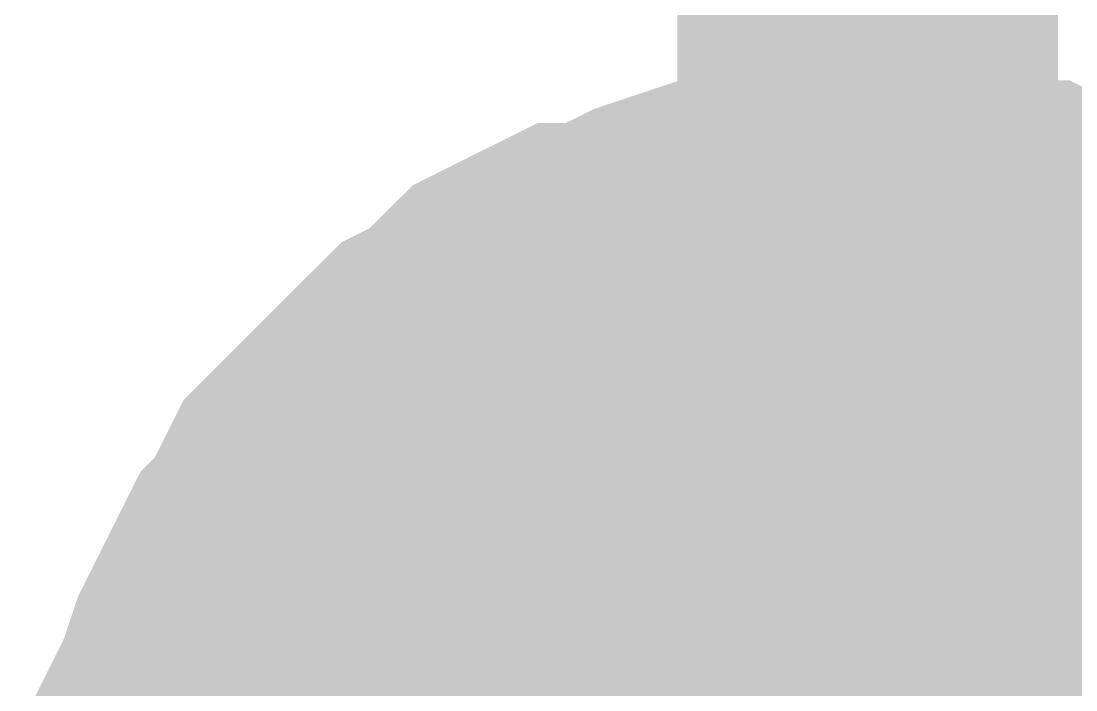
# Model space of a CAD drawing. Header units: inches. Extents: x 0 to 432, y 0 to 280.
# Drawn here: x 202.543 to 203.373, y 188.119 to 188.646 of the extents above; entities that cross this region are included whole.
import ezdxf

# ---------------------------------------------------------------- set-up
doc = ezdxf.new("R2010")
doc.units = ezdxf.units.IN
doc.layers.add('Sheet', color=255, linetype='Continuous')

msp = doc.modelspace()

# ---------------------------------------------------------------- linework, layer by layer
at = {"layer": 'Sheet'}
for points in [[(203.20925, 193.03081, 0.29972, 0.29972, 0), (203.20925, 187.9549, 0.29972, 0.29972, 0)], [(202.69263, 187.9549, 0.29972, 0.29972, 0), (202.69263, 187.97736, 0.29972, 0.29972, 0), (202.69263, 188.01105, 0.29972, 0.29972, 0), (202.70386, 188.0335, 0.29972, 0.29972, 0), (202.70386, 188.05596, 0.29972, 0.29972, 0), (202.70386, 188.07842, 0.29972, 0.29972, 0), (202.7151, 188.10088, 0.29972, 0.29972, 0), (202.72633, 188.13457, 0.29972, 0.29972, 0), (202.73756, 188.15703, 0.29972, 0.29972, 0), (202.74879, 188.17949, 0.29972, 0.29972, 0), (202.76002, 188.20195, 0.29972, 0.29972, 0), (202.77125, 188.21318, 0.29972, 0.29972, 0), (202.78248, 188.23564, 0.29972, 0.29972, 0), (202.79371, 188.2581, 0.29972, 0.29972, 0), (202.81617, 188.28056, 0.29972, 0.29972, 0), (202.8274, 188.29179, 0.29972, 0.29972, 0), (202.84986, 188.31425, 0.29972, 0.29972, 0), (202.8611, 188.32548, 0.29972, 0.29972, 0), (202.88356, 188.34794, 0.29972, 0.29972, 0), (202.90602, 188.35917, 0.29972, 0.29972, 0), (202.91725, 188.3704, 0.29972, 0.29972, 0), (202.93971, 188.39286, 0.29972, 0.29972, 0), (202.96217, 188.40409, 0.29972, 0.29972, 0), (202.98463, 188.41532, 0.29972, 0.29972, 0), (203.0071, 188.41532, 0.29972, 0.29972, 0), (203.02956, 188.42655, 0.29972, 0.29972, 0), (203.05202, 188.43778, 0.29972, 0.29972, 0), (203.08571, 188.44901, 0.29972, 0.29972, 0), (203.10817, 188.44901, 0.29972, 0.29972, 0), (203.13063, 188.44901, 0.29972, 0.29972, 0), (203.1531, 188.46024, 0.29972, 0.29972, 0), (203.18679, 188.46024, 0.29972, 0.29972, 0), (203.20925, 188.46024, 0.29972, 0.29972, 0)], [(202.69263, 187.9549, 0.29972, 0.29972, 0), (202.69263, 187.97736, 0.29972, 0.29972, 0), (202.69263, 188.01105, 0.29972, 0.29972, 0), (202.70386, 188.0335, 0.29972, 0.29972, 0), (202.70386, 188.05596, 0.29972, 0.29972, 0), (202.70386, 188.07842, 0.29972, 0.29972, 0), (202.7151, 188.10088, 0.29972, 0.29972, 0), (202.72633, 188.13457, 0.29972, 0.29972, 0), (202.73756, 188.15703, 0.29972, 0.29972, 0), (202.74879, 188.17949, 0.29972, 0.29972, 0), (202.76002, 188.20195, 0.29972, 0.29972, 0), (202.77125, 188.21318, 0.29972, 0.29972, 0), (202.78248, 188.23564, 0.29972, 0.29972, 0), (202.79371, 188.2581, 0.29972, 0.29972, 0), (202.81617, 188.28056, 0.29972, 0.29972, 0), (202.8274, 188.29179, 0.29972, 0.29972, 0), (202.84986, 188.31425, 0.29972, 0.29972, 0), (202.8611, 188.32548, 0.29972, 0.29972, 0), (202.88356, 188.34794, 0.29972, 0.29972, 0), (202.90602, 188.35917, 0.29972, 0.29972, 0), (202.91725, 188.3704, 0.29972, 0.29972, 0), (202.93971, 188.39286, 0.29972, 0.29972, 0), (202.96217, 188.40409, 0.29972, 0.29972, 0), (202.98463, 188.41532, 0.29972, 0.29972, 0), (203.0071, 188.41532, 0.29972, 0.29972, 0), (203.02956, 188.42655, 0.29972, 0.29972, 0), (203.05202, 188.43778, 0.29972, 0.29972, 0), (203.08571, 188.44901, 0.29972, 0.29972, 0), (203.10817, 188.44901, 0.29972, 0.29972, 0), (203.13063, 188.44901, 0.29972, 0.29972, 0), (203.1531, 188.46024, 0.29972, 0.29972, 0), (203.18679, 188.46024, 0.29972, 0.29972, 0), (203.20925, 188.46024, 0.29972, 0.29972, 0)], [(202.69263, 187.9549, 0.29972, 0.29972, 0), (202.69263, 187.97736, 0.29972, 0.29972, 0), (202.69263, 188.01105, 0.29972, 0.29972, 0), (202.70386, 188.0335, 0.29972, 0.29972, 0), (202.70386, 188.05596, 0.29972, 0.29972, 0), (202.70386, 188.07842, 0.29972, 0.29972, 0), (202.7151, 188.10088, 0.29972, 0.29972, 0), (202.72633, 188.13457, 0.29972, 0.29972, 0), (202.73756, 188.15703, 0.29972, 0.29972, 0), (202.74879, 188.17949, 0.29972, 0.29972, 0), (202.76002, 188.20195, 0.29972, 0.29972, 0), (202.77125, 188.21318, 0.29972, 0.29972, 0), (202.78248, 188.23564, 0.29972, 0.29972, 0), (202.79371, 188.2581, 0.29972, 0.29972, 0), (202.81617, 188.28056, 0.29972, 0.29972, 0), (202.8274, 188.29179, 0.29972, 0.29972, 0), (202.84986, 188.31425, 0.29972, 0.29972, 0), (202.8611, 188.32548, 0.29972, 0.29972, 0), (202.88356, 188.34794, 0.29972, 0.29972, 0), (202.90602, 188.35917, 0.29972, 0.29972, 0), (202.91725, 188.3704, 0.29972, 0.29972, 0), (202.93971, 188.39286, 0.29972, 0.29972, 0), (202.96217, 188.40409, 0.29972, 0.29972, 0), (202.98463, 188.41532, 0.29972, 0.29972, 0), (203.0071, 188.41532, 0.29972, 0.29972, 0), (203.02956, 188.42655, 0.29972, 0.29972, 0), (203.05202, 188.43778, 0.29972, 0.29972, 0), (203.08571, 188.44901, 0.29972, 0.29972, 0), (203.10817, 188.44901, 0.29972, 0.29972, 0), (203.13063, 188.44901, 0.29972, 0.29972, 0), (203.1531, 188.46024, 0.29972, 0.29972, 0), (203.18679, 188.46024, 0.29972, 0.29972, 0), (203.20925, 188.46024, 0.29972, 0.29972, 0)], [(202.69263, 187.9549, 0.29972, 0.29972, 0), (202.69263, 187.97736, 0.29972, 0.29972, 0), (202.69263, 188.01105, 0.29972, 0.29972, 0), (202.70386, 188.0335, 0.29972, 0.29972, 0), (202.70386, 188.05596, 0.29972, 0.29972, 0), (202.70386, 188.07842, 0.29972, 0.29972, 0), (202.7151, 188.10088, 0.29972, 0.29972, 0), (202.72633, 188.13457, 0.29972, 0.29972, 0), (202.73756, 188.15703, 0.29972, 0.29972, 0), (202.74879, 188.17949, 0.29972, 0.29972, 0), (202.76002, 188.20195, 0.29972, 0.29972, 0), (202.77125, 188.21318, 0.29972, 0.29972, 0), (202.78248, 188.23564, 0.29972, 0.29972, 0), (202.79371, 188.2581, 0.29972, 0.29972, 0), (202.81617, 188.28056, 0.29972, 0.29972, 0), (202.8274, 188.29179, 0.29972, 0.29972, 0), (202.84986, 188.31425, 0.29972, 0.29972, 0), (202.8611, 188.32548, 0.29972, 0.29972, 0), (202.88356, 188.34794, 0.29972, 0.29972, 0), (202.90602, 188.35917, 0.29972, 0.29972, 0), (202.91725, 188.3704, 0.29972, 0.29972, 0), (202.93971, 188.39286, 0.29972, 0.29972, 0), (202.96217, 188.40409, 0.29972, 0.29972, 0), (202.98463, 188.41532, 0.29972, 0.29972, 0), (203.0071, 188.41532, 0.29972, 0.29972, 0), (203.02956, 188.42655, 0.29972, 0.29972, 0), (203.05202, 188.43778, 0.29972, 0.29972, 0), (203.08571, 188.44901, 0.29972, 0.29972, 0), (203.10817, 188.44901, 0.29972, 0.29972, 0), (203.13063, 188.44901, 0.29972, 0.29972, 0), (203.1531, 188.46024, 0.29972, 0.29972, 0), (203.18679, 188.46024, 0.29972, 0.29972, 0), (203.20925, 188.46024, 0.29972, 0.29972, 0)], [(202.69263, 187.9549, 0.29972, 0.29972, 0), (202.69263, 187.97736, 0.29972, 0.29972, 0), (202.69263, 188.01105, 0.29972, 0.29972, 0), (202.70386, 188.0335, 0.29972, 0.29972, 0), (202.70386, 188.05596, 0.29972, 0.29972, 0), (202.70386, 188.07842, 0.29972, 0.29972, 0), (202.7151, 188.10088, 0.29972, 0.29972, 0), (202.72633, 188.13457, 0.29972, 0.29972, 0), (202.73756, 188.15703, 0.29972, 0.29972, 0), (202.74879, 188.17949, 0.29972, 0.29972, 0), (202.76002, 188.20195, 0.29972, 0.29972, 0), (202.77125, 188.21318, 0.29972, 0.29972, 0), (202.78248, 188.23564, 0.29972, 0.29972, 0), (202.79371, 188.2581, 0.29972, 0.29972, 0), (202.81617, 188.28056, 0.29972, 0.29972, 0), (202.8274, 188.29179, 0.29972, 0.29972, 0), (202.84986, 188.31425, 0.29972, 0.29972, 0), (202.8611, 188.32548, 0.29972, 0.29972, 0), (202.88356, 188.34794, 0.29972, 0.29972, 0), (202.90602, 188.35917, 0.29972, 0.29972, 0), (202.91725, 188.3704, 0.29972, 0.29972, 0), (202.93971, 188.39286, 0.29972, 0.29972, 0), (202.96217, 188.40409, 0.29972, 0.29972, 0), (202.98463, 188.41532, 0.29972, 0.29972, 0), (203.0071, 188.41532, 0.29972, 0.29972, 0), (203.02956, 188.42655, 0.29972, 0.29972, 0), (203.05202, 188.43778, 0.29972, 0.29972, 0), (203.08571, 188.44901, 0.29972, 0.29972, 0), (203.10817, 188.44901, 0.29972, 0.29972, 0), (203.13063, 188.44901, 0.29972, 0.29972, 0), (203.1531, 188.46024, 0.29972, 0.29972, 0), (203.18679, 188.46024, 0.29972, 0.29972, 0), (203.20925, 188.46024, 0.29972, 0.29972, 0)], [(202.69263, 187.9549, 0.29972, 0.29972, 0), (202.69263, 187.97736, 0.29972, 0.29972, 0), (202.69263, 188.01105, 0.29972, 0.29972, 0), (202.70386, 188.0335, 0.29972, 0.29972, 0), (202.70386, 188.05596, 0.29972, 0.29972, 0), (202.70386, 188.07842, 0.29972, 0.29972, 0), (202.7151, 188.10088, 0.29972, 0.29972, 0), (202.72633, 188.13457, 0.29972, 0.29972, 0), (202.73756, 188.15703, 0.29972, 0.29972, 0), (202.74879, 188.17949, 0.29972, 0.29972, 0), (202.76002, 188.20195, 0.29972, 0.29972, 0), (202.77125, 188.21318, 0.29972, 0.29972, 0), (202.78248, 188.23564, 0.29972, 0.29972, 0), (202.79371, 188.2581, 0.29972, 0.29972, 0), (202.81617, 188.28056, 0.29972, 0.29972, 0), (202.8274, 188.29179, 0.29972, 0.29972, 0), (202.84986, 188.31425, 0.29972, 0.29972, 0), (202.8611, 188.32548, 0.29972, 0.29972, 0), (202.88356, 188.34794, 0.29972, 0.29972, 0), (202.90602, 188.35917, 0.29972, 0.29972, 0), (202.91725, 188.3704, 0.29972, 0.29972, 0), (202.93971, 188.39286, 0.29972, 0.29972, 0), (202.96217, 188.40409, 0.29972, 0.29972, 0), (202.98463, 188.41532, 0.29972, 0.29972, 0), (203.0071, 188.41532, 0.29972, 0.29972, 0), (203.02956, 188.42655, 0.29972, 0.29972, 0), (203.05202, 188.43778, 0.29972, 0.29972, 0), (203.08571, 188.44901, 0.29972, 0.29972, 0), (203.10817, 188.44901, 0.29972, 0.29972, 0), (203.13063, 188.44901, 0.29972, 0.29972, 0), (203.1531, 188.46024, 0.29972, 0.29972, 0), (203.18679, 188.46024, 0.29972, 0.29972, 0), (203.20925, 188.46024, 0.29972, 0.29972, 0)], [(202.69263, 187.9549, 0.29972, 0.29972, 0), (202.69263, 187.97736, 0.29972, 0.29972, 0), (202.69263, 188.01105, 0.29972, 0.29972, 0), (202.70386, 188.0335, 0.29972, 0.29972, 0), (202.70386, 188.05596, 0.29972, 0.29972, 0), (202.70386, 188.07842, 0.29972, 0.29972, 0), (202.7151, 188.10088, 0.29972, 0.29972, 0), (202.72633, 188.13457, 0.29972, 0.29972, 0), (202.73756, 188.15703, 0.29972, 0.29972, 0), (202.74879, 188.17949, 0.29972, 0.29972, 0), (202.76002, 188.20195, 0.29972, 0.29972, 0), (202.77125, 188.21318, 0.29972, 0.29972, 0), (202.78248, 188.23564, 0.29972, 0.29972, 0), (202.79371, 188.2581, 0.29972, 0.29972, 0), (202.81617, 188.28056, 0.29972, 0.29972, 0), (202.8274, 188.29179, 0.29972, 0.29972, 0), (202.84986, 188.31425, 0.29972, 0.29972, 0), (202.8611, 188.32548, 0.29972, 0.29972, 0), (202.88356, 188.34794, 0.29972, 0.29972, 0), (202.90602, 188.35917, 0.29972, 0.29972, 0), (202.91725, 188.3704, 0.29972, 0.29972, 0), (202.93971, 188.39286, 0.29972, 0.29972, 0), (202.96217, 188.40409, 0.29972, 0.29972, 0), (202.98463, 188.41532, 0.29972, 0.29972, 0), (203.0071, 188.41532, 0.29972, 0.29972, 0), (203.02956, 188.42655, 0.29972, 0.29972, 0), (203.05202, 188.43778, 0.29972, 0.29972, 0), (203.08571, 188.44901, 0.29972, 0.29972, 0), (203.10817, 188.44901, 0.29972, 0.29972, 0), (203.13063, 188.44901, 0.29972, 0.29972, 0), (203.1531, 188.46024, 0.29972, 0.29972, 0), (203.18679, 188.46024, 0.29972, 0.29972, 0), (203.20925, 188.46024, 0.29972, 0.29972, 0)], [(202.69263, 187.9549, 0.29972, 0.29972, 0), (202.69263, 187.97736, 0.29972, 0.29972, 0), (202.69263, 188.01105, 0.29972, 0.29972, 0), (202.70386, 188.0335, 0.29972, 0.29972, 0), (202.70386, 188.05596, 0.29972, 0.29972, 0), (202.70386, 188.07842, 0.29972, 0.29972, 0), (202.7151, 188.10088, 0.29972, 0.29972, 0), (202.72633, 188.13457, 0.29972, 0.29972, 0), (202.73756, 188.15703, 0.29972, 0.29972, 0), (202.74879, 188.17949, 0.29972, 0.29972, 0), (202.76002, 188.20195, 0.29972, 0.29972, 0), (202.77125, 188.21318, 0.29972, 0.29972, 0), (202.78248, 188.23564, 0.29972, 0.29972, 0), (202.79371, 188.2581, 0.29972, 0.29972, 0), (202.81617, 188.28056, 0.29972, 0.29972, 0), (202.8274, 188.29179, 0.29972, 0.29972, 0), (202.84986, 188.31425, 0.29972, 0.29972, 0), (202.8611, 188.32548, 0.29972, 0.29972, 0), (202.88356, 188.34794, 0.29972, 0.29972, 0), (202.90602, 188.35917, 0.29972, 0.29972, 0), (202.91725, 188.3704, 0.29972, 0.29972, 0), (202.93971, 188.39286, 0.29972, 0.29972, 0), (202.96217, 188.40409, 0.29972, 0.29972, 0), (202.98463, 188.41532, 0.29972, 0.29972, 0), (203.0071, 188.41532, 0.29972, 0.29972, 0), (203.02956, 188.42655, 0.29972, 0.29972, 0), (203.05202, 188.43778, 0.29972, 0.29972, 0), (203.08571, 188.44901, 0.29972, 0.29972, 0), (203.10817, 188.44901, 0.29972, 0.29972, 0), (203.13063, 188.44901, 0.29972, 0.29972, 0), (203.1531, 188.46024, 0.29972, 0.29972, 0), (203.18679, 188.46024, 0.29972, 0.29972, 0), (203.20925, 188.46024, 0.29972, 0.29972, 0)], [(203.20925, 188.46024, 0.29972, 0.29972, 0), (203.20925, 188.46024, 0.29972, 0.29972, 0)], [(203.20925, 188.46024, 0.29972, 0.29972, 0), (203.23171, 188.46024, 0.29972, 0.29972, 0), (203.2654, 188.46024, 0.29972, 0.29972, 0), (203.28786, 188.44901, 0.29972, 0.29972, 0), (203.31033, 188.44901, 0.29972, 0.29972, 0), (203.33279, 188.44901, 0.29972, 0.29972, 0), (203.35525, 188.43778, 0.29972, 0.29972, 0), (203.38894, 188.42655, 0.29972, 0.29972, 0), (203.4114, 188.41532, 0.29972, 0.29972, 0), (203.43386, 188.41532, 0.29972, 0.29972, 0), (203.45633, 188.40409, 0.29972, 0.29972, 0), (203.46756, 188.39286, 0.29972, 0.29972, 0), (203.49002, 188.3704, 0.29972, 0.29972, 0), (203.51248, 188.35917, 0.29972, 0.29972, 0), (203.53494, 188.34794, 0.29972, 0.29972, 0)], [(203.20925, 188.46024, 0.29972, 0.29972, 0), (203.20925, 188.46024, 0.29972, 0.29972, 0)], [(203.20925, 188.46024, 0.29972, 0.29972, 0), (203.23171, 188.46024, 0.29972, 0.29972, 0), (203.2654, 188.46024, 0.29972, 0.29972, 0), (203.28786, 188.44901, 0.29972, 0.29972, 0), (203.31033, 188.44901, 0.29972, 0.29972, 0), (203.33279, 188.44901, 0.29972, 0.29972, 0), (203.35525, 188.43778, 0.29972, 0.29972, 0), (203.38894, 188.42655, 0.29972, 0.29972, 0), (203.4114, 188.41532, 0.29972, 0.29972, 0), (203.43386, 188.41532, 0.29972, 0.29972, 0), (203.45633, 188.40409, 0.29972, 0.29972, 0), (203.46756, 188.39286, 0.29972, 0.29972, 0), (203.49002, 188.3704, 0.29972, 0.29972, 0), (203.51248, 188.35917, 0.29972, 0.29972, 0), (203.53494, 188.34794, 0.29972, 0.29972, 0)], [(203.20925, 188.46024, 0.29972, 0.29972, 0), (203.20925, 188.46024, 0.29972, 0.29972, 0)], [(203.20925, 188.46024, 0.29972, 0.29972, 0), (203.23171, 188.46024, 0.29972, 0.29972, 0), (203.2654, 188.46024, 0.29972, 0.29972, 0), (203.28786, 188.44901, 0.29972, 0.29972, 0), (203.31033, 188.44901, 0.29972, 0.29972, 0), (203.33279, 188.44901, 0.29972, 0.29972, 0), (203.35525, 188.43778, 0.29972, 0.29972, 0), (203.38894, 188.42655, 0.29972, 0.29972, 0), (203.4114, 188.41532, 0.29972, 0.29972, 0), (203.43386, 188.41532, 0.29972, 0.29972, 0), (203.45633, 188.40409, 0.29972, 0.29972, 0), (203.46756, 188.39286, 0.29972, 0.29972, 0), (203.49002, 188.3704, 0.29972, 0.29972, 0), (203.51248, 188.35917, 0.29972, 0.29972, 0), (203.53494, 188.34794, 0.29972, 0.29972, 0)], [(203.20925, 188.46024, 0.29972, 0.29972, 0), (203.20925, 188.46024, 0.29972, 0.29972, 0)], [(203.20925, 188.46024, 0.29972, 0.29972, 0), (203.23171, 188.46024, 0.29972, 0.29972, 0), (203.2654, 188.46024, 0.29972, 0.29972, 0), (203.28786, 188.44901, 0.29972, 0.29972, 0), (203.31033, 188.44901, 0.29972, 0.29972, 0), (203.33279, 188.44901, 0.29972, 0.29972, 0), (203.35525, 188.43778, 0.29972, 0.29972, 0), (203.38894, 188.42655, 0.29972, 0.29972, 0), (203.4114, 188.41532, 0.29972, 0.29972, 0), (203.43386, 188.41532, 0.29972, 0.29972, 0), (203.45633, 188.40409, 0.29972, 0.29972, 0), (203.46756, 188.39286, 0.29972, 0.29972, 0), (203.49002, 188.3704, 0.29972, 0.29972, 0), (203.51248, 188.35917, 0.29972, 0.29972, 0), (203.53494, 188.34794, 0.29972, 0.29972, 0)], [(203.20925, 188.46024, 0.29972, 0.29972, 0), (203.20925, 188.46024, 0.29972, 0.29972, 0)], [(203.20925, 188.46024, 0.29972, 0.29972, 0), (203.23171, 188.46024, 0.29972, 0.29972, 0), (203.2654, 188.46024, 0.29972, 0.29972, 0), (203.28786, 188.44901, 0.29972, 0.29972, 0), (203.31033, 188.44901, 0.29972, 0.29972, 0), (203.33279, 188.44901, 0.29972, 0.29972, 0), (203.35525, 188.43778, 0.29972, 0.29972, 0), (203.38894, 188.42655, 0.29972, 0.29972, 0), (203.4114, 188.41532, 0.29972, 0.29972, 0), (203.43386, 188.41532, 0.29972, 0.29972, 0), (203.45633, 188.40409, 0.29972, 0.29972, 0), (203.46756, 188.39286, 0.29972, 0.29972, 0), (203.49002, 188.3704, 0.29972, 0.29972, 0), (203.51248, 188.35917, 0.29972, 0.29972, 0), (203.53494, 188.34794, 0.29972, 0.29972, 0)], [(203.20925, 188.46024, 0.29972, 0.29972, 0), (203.20925, 188.46024, 0.29972, 0.29972, 0)], [(203.20925, 188.46024, 0.29972, 0.29972, 0), (203.23171, 188.46024, 0.29972, 0.29972, 0), (203.2654, 188.46024, 0.29972, 0.29972, 0), (203.28786, 188.44901, 0.29972, 0.29972, 0), (203.31033, 188.44901, 0.29972, 0.29972, 0), (203.33279, 188.44901, 0.29972, 0.29972, 0), (203.35525, 188.43778, 0.29972, 0.29972, 0), (203.38894, 188.42655, 0.29972, 0.29972, 0), (203.4114, 188.41532, 0.29972, 0.29972, 0), (203.43386, 188.41532, 0.29972, 0.29972, 0), (203.45633, 188.40409, 0.29972, 0.29972, 0), (203.46756, 188.39286, 0.29972, 0.29972, 0), (203.49002, 188.3704, 0.29972, 0.29972, 0), (203.51248, 188.35917, 0.29972, 0.29972, 0), (203.53494, 188.34794, 0.29972, 0.29972, 0)], [(203.20925, 188.46024, 0.29972, 0.29972, 0), (203.20925, 188.46024, 0.29972, 0.29972, 0)], [(203.20925, 188.46024, 0.29972, 0.29972, 0), (203.23171, 188.46024, 0.29972, 0.29972, 0), (203.2654, 188.46024, 0.29972, 0.29972, 0), (203.28786, 188.44901, 0.29972, 0.29972, 0), (203.31033, 188.44901, 0.29972, 0.29972, 0), (203.33279, 188.44901, 0.29972, 0.29972, 0), (203.35525, 188.43778, 0.29972, 0.29972, 0), (203.38894, 188.42655, 0.29972, 0.29972, 0), (203.4114, 188.41532, 0.29972, 0.29972, 0), (203.43386, 188.41532, 0.29972, 0.29972, 0), (203.45633, 188.40409, 0.29972, 0.29972, 0), (203.46756, 188.39286, 0.29972, 0.29972, 0), (203.49002, 188.3704, 0.29972, 0.29972, 0), (203.51248, 188.35917, 0.29972, 0.29972, 0), (203.53494, 188.34794, 0.29972, 0.29972, 0)], [(203.20925, 188.46024, 0.29972, 0.29972, 0), (203.20925, 188.46024, 0.29972, 0.29972, 0)], [(203.20925, 188.46024, 0.29972, 0.29972, 0), (203.23171, 188.46024, 0.29972, 0.29972, 0), (203.2654, 188.46024, 0.29972, 0.29972, 0), (203.28786, 188.44901, 0.29972, 0.29972, 0), (203.31033, 188.44901, 0.29972, 0.29972, 0), (203.33279, 188.44901, 0.29972, 0.29972, 0), (203.35525, 188.43778, 0.29972, 0.29972, 0), (203.38894, 188.42655, 0.29972, 0.29972, 0), (203.4114, 188.41532, 0.29972, 0.29972, 0), (203.43386, 188.41532, 0.29972, 0.29972, 0), (203.45633, 188.40409, 0.29972, 0.29972, 0), (203.46756, 188.39286, 0.29972, 0.29972, 0), (203.49002, 188.3704, 0.29972, 0.29972, 0), (203.51248, 188.35917, 0.29972, 0.29972, 0), (203.53494, 188.34794, 0.29972, 0.29972, 0)], [(202.70386, 188.05596, 0.09906, 0.09906, 0), (202.70386, 188.07842, 0.09906, 0.09906, 0), (202.7151, 188.10088, 0.09906, 0.09906, 0), (202.72633, 188.13457, 0.09906, 0.09906, 0), (202.73756, 188.15703, 0.09906, 0.09906, 0), (202.74879, 188.17949, 0.09906, 0.09906, 0), (202.76002, 188.20195, 0.09906, 0.09906, 0), (202.77125, 188.21318, 0.09906, 0.09906, 0), (202.78248, 188.23564, 0.09906, 0.09906, 0), (202.79371, 188.2581, 0.09906, 0.09906, 0), (202.81617, 188.28056, 0.09906, 0.09906, 0), (202.8274, 188.29179, 0.09906, 0.09906, 0), (202.84986, 188.31425, 0.09906, 0.09906, 0), (202.8611, 188.32548, 0.09906, 0.09906, 0), (202.88356, 188.34794, 0.09906, 0.09906, 0), (202.90602, 188.35917, 0.09906, 0.09906, 0), (202.91725, 188.3704, 0.09906, 0.09906, 0), (202.93971, 188.39286, 0.09906, 0.09906, 0), (202.96217, 188.40409, 0.09906, 0.09906, 0), (202.98463, 188.41532, 0.09906, 0.09906, 0), (203.0071, 188.41532, 0.09906, 0.09906, 0), (203.02956, 188.42655, 0.09906, 0.09906, 0), (203.05202, 188.43778, 0.09906, 0.09906, 0), (203.08571, 188.44901, 0.09906, 0.09906, 0), (203.10817, 188.44901, 0.09906, 0.09906, 0), (203.13063, 188.44901, 0.09906, 0.09906, 0), (203.1531, 188.46024, 0.09906, 0.09906, 0), (203.18679, 188.46024, 0.09906, 0.09906, 0), (203.20925, 188.46024, 0.09906, 0.09906, 0)], [(202.70386, 188.05596, 0.09906, 0.09906, 0), (202.70386, 188.07842, 0.09906, 0.09906, 0), (202.7151, 188.10088, 0.09906, 0.09906, 0), (202.72633, 188.13457, 0.09906, 0.09906, 0), (202.73756, 188.15703, 0.09906, 0.09906, 0), (202.74879, 188.17949, 0.09906, 0.09906, 0), (202.76002, 188.20195, 0.09906, 0.09906, 0), (202.77125, 188.21318, 0.09906, 0.09906, 0), (202.78248, 188.23564, 0.09906, 0.09906, 0), (202.79371, 188.2581, 0.09906, 0.09906, 0), (202.81617, 188.28056, 0.09906, 0.09906, 0), (202.8274, 188.29179, 0.09906, 0.09906, 0), (202.84986, 188.31425, 0.09906, 0.09906, 0), (202.8611, 188.32548, 0.09906, 0.09906, 0), (202.88356, 188.34794, 0.09906, 0.09906, 0), (202.90602, 188.35917, 0.09906, 0.09906, 0), (202.91725, 188.3704, 0.09906, 0.09906, 0), (202.93971, 188.39286, 0.09906, 0.09906, 0), (202.96217, 188.40409, 0.09906, 0.09906, 0), (202.98463, 188.41532, 0.09906, 0.09906, 0), (203.0071, 188.41532, 0.09906, 0.09906, 0), (203.02956, 188.42655, 0.09906, 0.09906, 0), (203.05202, 188.43778, 0.09906, 0.09906, 0), (203.08571, 188.44901, 0.09906, 0.09906, 0), (203.10817, 188.44901, 0.09906, 0.09906, 0), (203.13063, 188.44901, 0.09906, 0.09906, 0), (203.1531, 188.46024, 0.09906, 0.09906, 0), (203.18679, 188.46024, 0.09906, 0.09906, 0), (203.20925, 188.46024, 0.09906, 0.09906, 0)], [(202.70386, 188.05596, 0.09906, 0.09906, 0), (202.70386, 188.07842, 0.09906, 0.09906, 0), (202.7151, 188.10088, 0.09906, 0.09906, 0), (202.72633, 188.13457, 0.09906, 0.09906, 0), (202.73756, 188.15703, 0.09906, 0.09906, 0), (202.74879, 188.17949, 0.09906, 0.09906, 0), (202.76002, 188.20195, 0.09906, 0.09906, 0), (202.77125, 188.21318, 0.09906, 0.09906, 0), (202.78248, 188.23564, 0.09906, 0.09906, 0), (202.79371, 188.2581, 0.09906, 0.09906, 0), (202.81617, 188.28056, 0.09906, 0.09906, 0), (202.8274, 188.29179, 0.09906, 0.09906, 0), (202.84986, 188.31425, 0.09906, 0.09906, 0), (202.8611, 188.32548, 0.09906, 0.09906, 0), (202.88356, 188.34794, 0.09906, 0.09906, 0), (202.90602, 188.35917, 0.09906, 0.09906, 0), (202.91725, 188.3704, 0.09906, 0.09906, 0), (202.93971, 188.39286, 0.09906, 0.09906, 0), (202.96217, 188.40409, 0.09906, 0.09906, 0), (202.98463, 188.41532, 0.09906, 0.09906, 0), (203.0071, 188.41532, 0.09906, 0.09906, 0), (203.02956, 188.42655, 0.09906, 0.09906, 0), (203.05202, 188.43778, 0.09906, 0.09906, 0), (203.08571, 188.44901, 0.09906, 0.09906, 0), (203.10817, 188.44901, 0.09906, 0.09906, 0), (203.13063, 188.44901, 0.09906, 0.09906, 0), (203.1531, 188.46024, 0.09906, 0.09906, 0), (203.18679, 188.46024, 0.09906, 0.09906, 0), (203.20925, 188.46024, 0.09906, 0.09906, 0)], [(202.70386, 188.05596, 0.09906, 0.09906, 0), (202.70386, 188.07842, 0.09906, 0.09906, 0), (202.7151, 188.10088, 0.09906, 0.09906, 0), (202.72633, 188.13457, 0.09906, 0.09906, 0), (202.73756, 188.15703, 0.09906, 0.09906, 0), (202.74879, 188.17949, 0.09906, 0.09906, 0), (202.76002, 188.20195, 0.09906, 0.09906, 0), (202.77125, 188.21318, 0.09906, 0.09906, 0), (202.78248, 188.23564, 0.09906, 0.09906, 0), (202.79371, 188.2581, 0.09906, 0.09906, 0), (202.81617, 188.28056, 0.09906, 0.09906, 0), (202.8274, 188.29179, 0.09906, 0.09906, 0), (202.84986, 188.31425, 0.09906, 0.09906, 0), (202.8611, 188.32548, 0.09906, 0.09906, 0), (202.88356, 188.34794, 0.09906, 0.09906, 0), (202.90602, 188.35917, 0.09906, 0.09906, 0), (202.91725, 188.3704, 0.09906, 0.09906, 0), (202.93971, 188.39286, 0.09906, 0.09906, 0), (202.96217, 188.40409, 0.09906, 0.09906, 0), (202.98463, 188.41532, 0.09906, 0.09906, 0), (203.0071, 188.41532, 0.09906, 0.09906, 0), (203.02956, 188.42655, 0.09906, 0.09906, 0), (203.05202, 188.43778, 0.09906, 0.09906, 0), (203.08571, 188.44901, 0.09906, 0.09906, 0), (203.10817, 188.44901, 0.09906, 0.09906, 0), (203.13063, 188.44901, 0.09906, 0.09906, 0), (203.1531, 188.46024, 0.09906, 0.09906, 0), (203.18679, 188.46024, 0.09906, 0.09906, 0), (203.20925, 188.46024, 0.09906, 0.09906, 0)], [(202.70386, 188.05596, 0.09906, 0.09906, 0), (202.70386, 188.07842, 0.09906, 0.09906, 0), (202.7151, 188.10088, 0.09906, 0.09906, 0), (202.72633, 188.13457, 0.09906, 0.09906, 0), (202.73756, 188.15703, 0.09906, 0.09906, 0), (202.74879, 188.17949, 0.09906, 0.09906, 0), (202.76002, 188.20195, 0.09906, 0.09906, 0), (202.77125, 188.21318, 0.09906, 0.09906, 0), (202.78248, 188.23564, 0.09906, 0.09906, 0), (202.79371, 188.2581, 0.09906, 0.09906, 0), (202.81617, 188.28056, 0.09906, 0.09906, 0), (202.8274, 188.29179, 0.09906, 0.09906, 0), (202.84986, 188.31425, 0.09906, 0.09906, 0), (202.8611, 188.32548, 0.09906, 0.09906, 0), (202.88356, 188.34794, 0.09906, 0.09906, 0), (202.90602, 188.35917, 0.09906, 0.09906, 0), (202.91725, 188.3704, 0.09906, 0.09906, 0), (202.93971, 188.39286, 0.09906, 0.09906, 0), (202.96217, 188.40409, 0.09906, 0.09906, 0), (202.98463, 188.41532, 0.09906, 0.09906, 0), (203.0071, 188.41532, 0.09906, 0.09906, 0), (203.02956, 188.42655, 0.09906, 0.09906, 0), (203.05202, 188.43778, 0.09906, 0.09906, 0), (203.08571, 188.44901, 0.09906, 0.09906, 0), (203.10817, 188.44901, 0.09906, 0.09906, 0), (203.13063, 188.44901, 0.09906, 0.09906, 0), (203.1531, 188.46024, 0.09906, 0.09906, 0), (203.18679, 188.46024, 0.09906, 0.09906, 0), (203.20925, 188.46024, 0.09906, 0.09906, 0)], [(202.70386, 188.05596, 0.09906, 0.09906, 0), (202.70386, 188.07842, 0.09906, 0.09906, 0), (202.7151, 188.10088, 0.09906, 0.09906, 0), (202.72633, 188.13457, 0.09906, 0.09906, 0), (202.73756, 188.15703, 0.09906, 0.09906, 0), (202.74879, 188.17949, 0.09906, 0.09906, 0), (202.76002, 188.20195, 0.09906, 0.09906, 0), (202.77125, 188.21318, 0.09906, 0.09906, 0), (202.78248, 188.23564, 0.09906, 0.09906, 0), (202.79371, 188.2581, 0.09906, 0.09906, 0), (202.81617, 188.28056, 0.09906, 0.09906, 0), (202.8274, 188.29179, 0.09906, 0.09906, 0), (202.84986, 188.31425, 0.09906, 0.09906, 0), (202.8611, 188.32548, 0.09906, 0.09906, 0), (202.88356, 188.34794, 0.09906, 0.09906, 0), (202.90602, 188.35917, 0.09906, 0.09906, 0), (202.91725, 188.3704, 0.09906, 0.09906, 0), (202.93971, 188.39286, 0.09906, 0.09906, 0), (202.96217, 188.40409, 0.09906, 0.09906, 0), (202.98463, 188.41532, 0.09906, 0.09906, 0), (203.0071, 188.41532, 0.09906, 0.09906, 0), (203.02956, 188.42655, 0.09906, 0.09906, 0), (203.05202, 188.43778, 0.09906, 0.09906, 0), (203.08571, 188.44901, 0.09906, 0.09906, 0), (203.10817, 188.44901, 0.09906, 0.09906, 0), (203.13063, 188.44901, 0.09906, 0.09906, 0), (203.1531, 188.46024, 0.09906, 0.09906, 0), (203.18679, 188.46024, 0.09906, 0.09906, 0), (203.20925, 188.46024, 0.09906, 0.09906, 0)], [(202.70386, 188.05596, 0.09906, 0.09906, 0), (202.70386, 188.07842, 0.09906, 0.09906, 0), (202.7151, 188.10088, 0.09906, 0.09906, 0), (202.72633, 188.13457, 0.09906, 0.09906, 0), (202.73756, 188.15703, 0.09906, 0.09906, 0), (202.74879, 188.17949, 0.09906, 0.09906, 0), (202.76002, 188.20195, 0.09906, 0.09906, 0), (202.77125, 188.21318, 0.09906, 0.09906, 0), (202.78248, 188.23564, 0.09906, 0.09906, 0), (202.79371, 188.2581, 0.09906, 0.09906, 0), (202.81617, 188.28056, 0.09906, 0.09906, 0), (202.8274, 188.29179, 0.09906, 0.09906, 0), (202.84986, 188.31425, 0.09906, 0.09906, 0), (202.8611, 188.32548, 0.09906, 0.09906, 0), (202.88356, 188.34794, 0.09906, 0.09906, 0), (202.90602, 188.35917, 0.09906, 0.09906, 0), (202.91725, 188.3704, 0.09906, 0.09906, 0), (202.93971, 188.39286, 0.09906, 0.09906, 0), (202.96217, 188.40409, 0.09906, 0.09906, 0), (202.98463, 188.41532, 0.09906, 0.09906, 0), (203.0071, 188.41532, 0.09906, 0.09906, 0), (203.02956, 188.42655, 0.09906, 0.09906, 0), (203.05202, 188.43778, 0.09906, 0.09906, 0), (203.08571, 188.44901, 0.09906, 0.09906, 0), (203.10817, 188.44901, 0.09906, 0.09906, 0), (203.13063, 188.44901, 0.09906, 0.09906, 0), (203.1531, 188.46024, 0.09906, 0.09906, 0), (203.18679, 188.46024, 0.09906, 0.09906, 0), (203.20925, 188.46024, 0.09906, 0.09906, 0)], [(202.70386, 188.05596, 0.09906, 0.09906, 0), (202.70386, 188.07842, 0.09906, 0.09906, 0), (202.7151, 188.10088, 0.09906, 0.09906, 0), (202.72633, 188.13457, 0.09906, 0.09906, 0), (202.73756, 188.15703, 0.09906, 0.09906, 0), (202.74879, 188.17949, 0.09906, 0.09906, 0), (202.76002, 188.20195, 0.09906, 0.09906, 0), (202.77125, 188.21318, 0.09906, 0.09906, 0), (202.78248, 188.23564, 0.09906, 0.09906, 0), (202.79371, 188.2581, 0.09906, 0.09906, 0), (202.81617, 188.28056, 0.09906, 0.09906, 0), (202.8274, 188.29179, 0.09906, 0.09906, 0), (202.84986, 188.31425, 0.09906, 0.09906, 0), (202.8611, 188.32548, 0.09906, 0.09906, 0), (202.88356, 188.34794, 0.09906, 0.09906, 0), (202.90602, 188.35917, 0.09906, 0.09906, 0), (202.91725, 188.3704, 0.09906, 0.09906, 0), (202.93971, 188.39286, 0.09906, 0.09906, 0), (202.96217, 188.40409, 0.09906, 0.09906, 0), (202.98463, 188.41532, 0.09906, 0.09906, 0), (203.0071, 188.41532, 0.09906, 0.09906, 0), (203.02956, 188.42655, 0.09906, 0.09906, 0), (203.05202, 188.43778, 0.09906, 0.09906, 0), (203.08571, 188.44901, 0.09906, 0.09906, 0), (203.10817, 188.44901, 0.09906, 0.09906, 0), (203.13063, 188.44901, 0.09906, 0.09906, 0), (203.1531, 188.46024, 0.09906, 0.09906, 0), (203.18679, 188.46024, 0.09906, 0.09906, 0), (203.20925, 188.46024, 0.09906, 0.09906, 0)], [(203.20925, 188.46024, 0.09906, 0.09906, 0), (203.20925, 188.46024, 0.09906, 0.09906, 0)], [(203.20925, 188.46024, 0.09906, 0.09906, 0), (203.23171, 188.46024, 0.09906, 0.09906, 0), (203.2654, 188.46024, 0.09906, 0.09906, 0), (203.28786, 188.44901, 0.09906, 0.09906, 0), (203.31033, 188.44901, 0.09906, 0.09906, 0), (203.33279, 188.44901, 0.09906, 0.09906, 0), (203.35525, 188.43778, 0.09906, 0.09906, 0), (203.38894, 188.42655, 0.09906, 0.09906, 0), (203.4114, 188.41532, 0.09906, 0.09906, 0), (203.43386, 188.41532, 0.09906, 0.09906, 0)], [(203.20925, 188.46024, 0.09906, 0.09906, 0), (203.20925, 188.46024, 0.09906, 0.09906, 0)], [(203.20925, 188.46024, 0.09906, 0.09906, 0), (203.23171, 188.46024, 0.09906, 0.09906, 0), (203.2654, 188.46024, 0.09906, 0.09906, 0), (203.28786, 188.44901, 0.09906, 0.09906, 0), (203.31033, 188.44901, 0.09906, 0.09906, 0), (203.33279, 188.44901, 0.09906, 0.09906, 0), (203.35525, 188.43778, 0.09906, 0.09906, 0), (203.38894, 188.42655, 0.09906, 0.09906, 0), (203.4114, 188.41532, 0.09906, 0.09906, 0), (203.43386, 188.41532, 0.09906, 0.09906, 0)], [(203.20925, 188.46024, 0.09906, 0.09906, 0), (203.20925, 188.46024, 0.09906, 0.09906, 0)], [(203.20925, 188.46024, 0.09906, 0.09906, 0), (203.23171, 188.46024, 0.09906, 0.09906, 0), (203.2654, 188.46024, 0.09906, 0.09906, 0), (203.28786, 188.44901, 0.09906, 0.09906, 0), (203.31033, 188.44901, 0.09906, 0.09906, 0), (203.33279, 188.44901, 0.09906, 0.09906, 0), (203.35525, 188.43778, 0.09906, 0.09906, 0), (203.38894, 188.42655, 0.09906, 0.09906, 0), (203.4114, 188.41532, 0.09906, 0.09906, 0), (203.43386, 188.41532, 0.09906, 0.09906, 0)], [(203.20925, 188.46024, 0.09906, 0.09906, 0), (203.20925, 188.46024, 0.09906, 0.09906, 0)], [(203.20925, 188.46024, 0.09906, 0.09906, 0), (203.23171, 188.46024, 0.09906, 0.09906, 0), (203.2654, 188.46024, 0.09906, 0.09906, 0), (203.28786, 188.44901, 0.09906, 0.09906, 0), (203.31033, 188.44901, 0.09906, 0.09906, 0), (203.33279, 188.44901, 0.09906, 0.09906, 0), (203.35525, 188.43778, 0.09906, 0.09906, 0), (203.38894, 188.42655, 0.09906, 0.09906, 0), (203.4114, 188.41532, 0.09906, 0.09906, 0), (203.43386, 188.41532, 0.09906, 0.09906, 0)], [(203.20925, 188.46024, 0.09906, 0.09906, 0), (203.20925, 188.46024, 0.09906, 0.09906, 0)], [(203.20925, 188.46024, 0.09906, 0.09906, 0), (203.23171, 188.46024, 0.09906, 0.09906, 0), (203.2654, 188.46024, 0.09906, 0.09906, 0), (203.28786, 188.44901, 0.09906, 0.09906, 0), (203.31033, 188.44901, 0.09906, 0.09906, 0), (203.33279, 188.44901, 0.09906, 0.09906, 0), (203.35525, 188.43778, 0.09906, 0.09906, 0), (203.38894, 188.42655, 0.09906, 0.09906, 0), (203.4114, 188.41532, 0.09906, 0.09906, 0), (203.43386, 188.41532, 0.09906, 0.09906, 0)], [(203.20925, 188.46024, 0.09906, 0.09906, 0), (203.20925, 188.46024, 0.09906, 0.09906, 0)], [(203.20925, 188.46024, 0.09906, 0.09906, 0), (203.23171, 188.46024, 0.09906, 0.09906, 0), (203.2654, 188.46024, 0.09906, 0.09906, 0), (203.28786, 188.44901, 0.09906, 0.09906, 0), (203.31033, 188.44901, 0.09906, 0.09906, 0), (203.33279, 188.44901, 0.09906, 0.09906, 0), (203.35525, 188.43778, 0.09906, 0.09906, 0), (203.38894, 188.42655, 0.09906, 0.09906, 0), (203.4114, 188.41532, 0.09906, 0.09906, 0), (203.43386, 188.41532, 0.09906, 0.09906, 0)], [(203.20925, 188.46024, 0.09906, 0.09906, 0), (203.20925, 188.46024, 0.09906, 0.09906, 0)], [(203.20925, 188.46024, 0.09906, 0.09906, 0), (203.23171, 188.46024, 0.09906, 0.09906, 0), (203.2654, 188.46024, 0.09906, 0.09906, 0), (203.28786, 188.44901, 0.09906, 0.09906, 0), (203.31033, 188.44901, 0.09906, 0.09906, 0), (203.33279, 188.44901, 0.09906, 0.09906, 0), (203.35525, 188.43778, 0.09906, 0.09906, 0), (203.38894, 188.42655, 0.09906, 0.09906, 0), (203.4114, 188.41532, 0.09906, 0.09906, 0), (203.43386, 188.41532, 0.09906, 0.09906, 0)], [(203.20925, 188.46024, 0.09906, 0.09906, 0), (203.20925, 188.46024, 0.09906, 0.09906, 0)], [(203.20925, 188.46024, 0.09906, 0.09906, 0), (203.23171, 188.46024, 0.09906, 0.09906, 0), (203.2654, 188.46024, 0.09906, 0.09906, 0), (203.28786, 188.44901, 0.09906, 0.09906, 0), (203.31033, 188.44901, 0.09906, 0.09906, 0), (203.33279, 188.44901, 0.09906, 0.09906, 0), (203.35525, 188.43778, 0.09906, 0.09906, 0), (203.38894, 188.42655, 0.09906, 0.09906, 0), (203.4114, 188.41532, 0.09906, 0.09906, 0), (203.43386, 188.41532, 0.09906, 0.09906, 0)]]:
    msp.add_lwpolyline(points, format="xyseb", dxfattribs=at)
msp.add_lwpolyline([(202.946, 187.96, 0.508, 0.508, 1), (203.454, 187.96, 0.508, 0.508, 1)], format="xyseb", close=True, dxfattribs=at)

doc.saveas('drawing.dxf')
